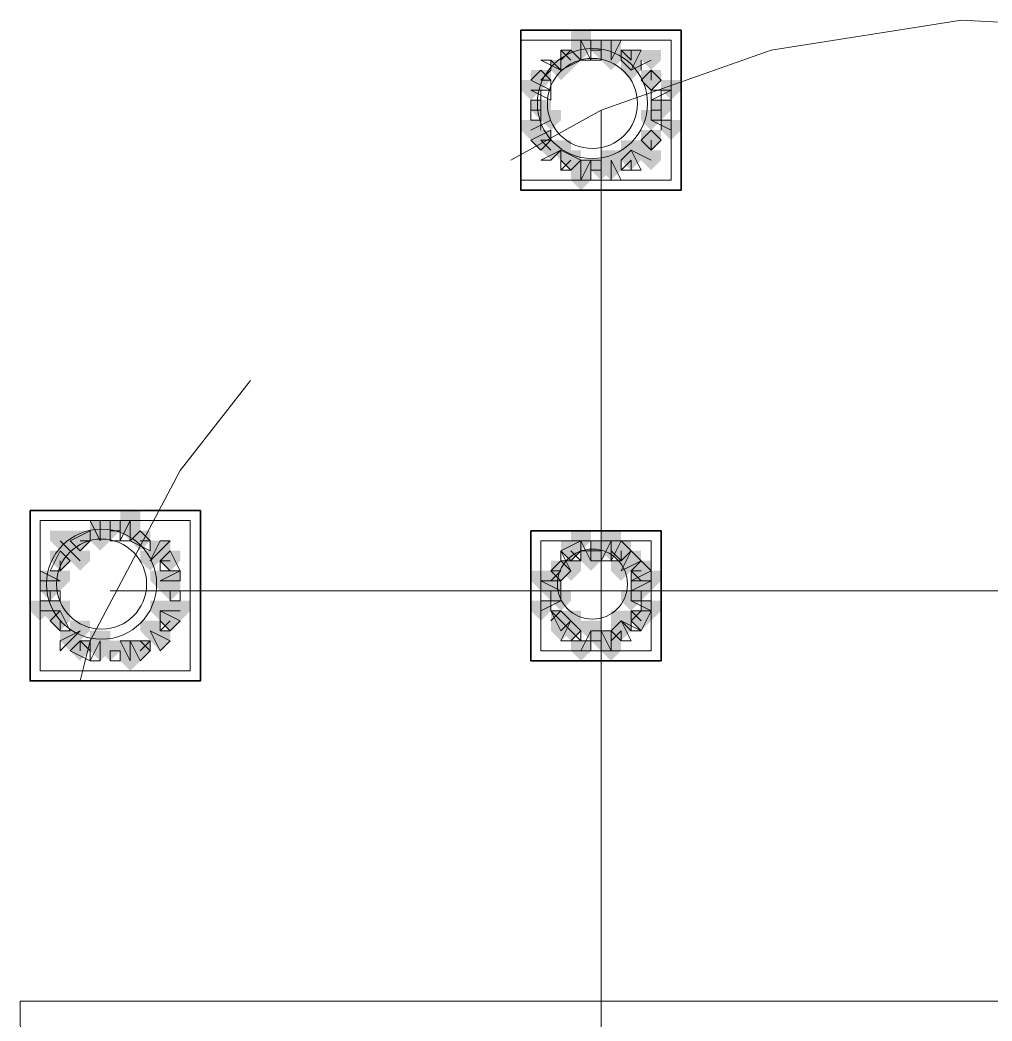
# Model space of a CAD drawing. Header units: millimetres. Extents: x 2315 to 4619, y 1334 to 1897.
# Drawn here: x 4082 to 4087.93, y 1554.59 to 1560.69 of the extents above; entities that cross this region are included whole.
import ezdxf

# ---------------------------------------------------------------- set-up
doc = ezdxf.new("R2010")
doc.units = ezdxf.units.MM
for name, color, linetype, true_color in [('PDF_10', 7, 'Continuous', 0x00b85c), ('PDF_AXIS', 7, 'Continuous', 0x00b85c), ('PDF_柱构件', 7, 'Continuous', 0x00b85c), ('PDF_转运站初步方案', 7, 'Continuous', 0x00b85c)]:
    doc.layers.add(name, color=color, linetype=linetype, true_color=true_color)
doc.layers.add('PDF_中心线层', color=1, linetype='Continuous')
doc.layers.add('PDF_粗实线层', color=7, linetype='Continuous')

msp = doc.modelspace()

# ---------------------------------------------------------------- hatches: boundary and pattern name
at = {"layer": 'PDF_10', "transparency": 33554559}
for points in [[(4085.5426, 1560.5703), (4085.4815, 1560.5703), (4085.4815, 1560.5093), (4085.5426, 1560.4482), (4085.6037, 1560.5093), (4085.6037, 1560.5703)], [(4085.5426, 1560.5703), (4085.4815, 1560.5703), (4085.4815, 1560.5093), (4085.5426, 1560.4482), (4085.6037, 1560.5093), (4085.6037, 1560.5703)], [(4085.3594, 1560.5093), (4085.2983, 1560.5093), (4085.2983, 1560.4482), (4085.3594, 1560.3871), (4085.4204, 1560.4482), (4085.4204, 1560.5093)], [(4085.3594, 1560.5093), (4085.2983, 1560.5093), (4085.2983, 1560.4482), (4085.3594, 1560.3871), (4085.4204, 1560.4482), (4085.4204, 1560.5093)], [(4085.7258, 1560.5093), (4085.6648, 1560.5093), (4085.6648, 1560.4482), (4085.7258, 1560.3871), (4085.7869, 1560.4482), (4085.7869, 1560.5093)], [(4085.7258, 1560.5093), (4085.6648, 1560.5093), (4085.6648, 1560.4482), (4085.7258, 1560.3871), (4085.7869, 1560.4482), (4085.7869, 1560.5093)], [(4085.1761, 1560.3871), (4085.115, 1560.3871), (4085.115, 1560.326), (4085.1761, 1560.2649), (4085.2372, 1560.326), (4085.2372, 1560.3871)], [(4085.1761, 1560.3871), (4085.115, 1560.3871), (4085.115, 1560.326), (4085.1761, 1560.2649), (4085.2372, 1560.326), (4085.2372, 1560.3871)], [(4085.848, 1560.3871), (4085.7869, 1560.3871), (4085.7869, 1560.326), (4085.848, 1560.2649), (4085.9091, 1560.326), (4085.9091, 1560.3871)], [(4085.848, 1560.3871), (4085.7869, 1560.3871), (4085.7869, 1560.326), (4085.848, 1560.2649), (4085.9091, 1560.326), (4085.9091, 1560.3871)], [(4085.848, 1560.3871), (4085.7869, 1560.3871), (4085.7869, 1560.326), (4085.848, 1560.2649), (4085.9091, 1560.326), (4085.9091, 1560.3871)], [(4085.1761, 1560.2039), (4085.115, 1560.2039), (4085.115, 1560.1428), (4085.1761, 1560.0817), (4085.2372, 1560.1428), (4085.2372, 1560.2039)], [(4085.1761, 1560.2039), (4085.115, 1560.2039), (4085.115, 1560.1428), (4085.1761, 1560.0817), (4085.2372, 1560.1428), (4085.2372, 1560.2039)], [(4085.9091, 1560.2039), (4085.848, 1560.2039), (4085.848, 1560.1428), (4085.9091, 1560.0817), (4085.9702, 1560.1428), (4085.9702, 1560.2039)], [(4085.9091, 1560.2039), (4085.848, 1560.2039), (4085.848, 1560.1428), (4085.9091, 1560.0817), (4085.9702, 1560.1428), (4085.9702, 1560.2039)], [(4085.1761, 1560.0206), (4085.115, 1560.0206), (4085.115, 1559.9595), (4085.1761, 1559.8985), (4085.2372, 1559.9595), (4085.2372, 1560.0206)], [(4085.1761, 1560.0206), (4085.115, 1560.0206), (4085.115, 1559.9595), (4085.1761, 1559.8985), (4085.2372, 1559.9595), (4085.2372, 1560.0206)], [(4085.848, 1560.0206), (4085.7869, 1560.0206), (4085.7869, 1559.9595), (4085.848, 1559.8985), (4085.9091, 1559.9595), (4085.9091, 1560.0206)], [(4085.848, 1560.0206), (4085.7869, 1560.0206), (4085.7869, 1559.9595), (4085.848, 1559.8985), (4085.9091, 1559.9595), (4085.9091, 1560.0206)], [(4085.848, 1560.0206), (4085.7869, 1560.0206), (4085.7869, 1559.9595), (4085.848, 1559.8985), (4085.9091, 1559.9595), (4085.9091, 1560.0206)], [(4085.3594, 1559.8985), (4085.2983, 1559.8985), (4085.2983, 1559.8374), (4085.3594, 1559.7763), (4085.4204, 1559.8374), (4085.4204, 1559.8985)], [(4085.3594, 1559.8985), (4085.2983, 1559.8985), (4085.2983, 1559.8374), (4085.3594, 1559.7763), (4085.4204, 1559.8374), (4085.4204, 1559.8985)], [(4085.7258, 1559.8985), (4085.6648, 1559.8985), (4085.6648, 1559.8374), (4085.7258, 1559.7763), (4085.7869, 1559.8374), (4085.7869, 1559.8985)], [(4085.7258, 1559.8985), (4085.6648, 1559.8985), (4085.6648, 1559.8374), (4085.7258, 1559.7763), (4085.7869, 1559.8374), (4085.7869, 1559.8985)], [(4085.5426, 1559.8374), (4085.4815, 1559.8374), (4085.4815, 1559.7763), (4085.5426, 1559.7152), (4085.6037, 1559.7763), (4085.6037, 1559.8374)], [(4085.5426, 1559.8374), (4085.4815, 1559.8374), (4085.4815, 1559.7763), (4085.5426, 1559.7152), (4085.6037, 1559.7763), (4085.6037, 1559.8374)], [(4082.5496, 1557.6385), (4082.4885, 1557.6385), (4082.4885, 1557.5774), (4082.5496, 1557.5163), (4082.6107, 1557.5774), (4082.6107, 1557.6385)], [(4082.5496, 1557.6385), (4082.4885, 1557.6385), (4082.4885, 1557.5774), (4082.5496, 1557.5163), (4082.6107, 1557.5774), (4082.6107, 1557.6385)], [(4082.3664, 1557.5774), (4082.3053, 1557.5774), (4082.3053, 1557.5163), (4082.3664, 1557.4552), (4082.4275, 1557.5163), (4082.4275, 1557.5774)], [(4082.3664, 1557.5774), (4082.3053, 1557.5774), (4082.3053, 1557.5163), (4082.3664, 1557.4552), (4082.4275, 1557.5163), (4082.4275, 1557.5774)], [(4082.3664, 1557.5774), (4082.3053, 1557.5774), (4082.3053, 1557.5163), (4082.3664, 1557.4552), (4082.4275, 1557.5163), (4082.4275, 1557.5774)], [(4082.7329, 1557.5774), (4082.6718, 1557.5774), (4082.6718, 1557.5163), (4082.7329, 1557.4552), (4082.7939, 1557.5163), (4082.7939, 1557.5774)], [(4082.7329, 1557.5774), (4082.6718, 1557.5774), (4082.6718, 1557.5163), (4082.7329, 1557.4552), (4082.7939, 1557.5163), (4082.7939, 1557.5774)], [(4085.3594, 1557.5163), (4085.2983, 1557.5163), (4085.2983, 1557.4552), (4085.3594, 1557.3941), (4085.4204, 1557.4552), (4085.4204, 1557.5163)], [(4085.3594, 1557.5163), (4085.2983, 1557.5163), (4085.2983, 1557.4552), (4085.3594, 1557.3941), (4085.4204, 1557.4552), (4085.4204, 1557.5163)], [(4085.5426, 1557.5163), (4085.4815, 1557.5163), (4085.4815, 1557.4552), (4085.5426, 1557.3941), (4085.6037, 1557.4552), (4085.6037, 1557.5163)], [(4085.5426, 1557.5163), (4085.4815, 1557.5163), (4085.4815, 1557.4552), (4085.5426, 1557.3941), (4085.6037, 1557.4552), (4085.6037, 1557.5163)], [(4085.6648, 1557.5163), (4085.6037, 1557.5163), (4085.6037, 1557.4552), (4085.6648, 1557.3941), (4085.7258, 1557.4552), (4085.7258, 1557.5163)], [(4085.6648, 1557.5163), (4085.6037, 1557.5163), (4085.6037, 1557.4552), (4085.6648, 1557.3941), (4085.7258, 1557.4552), (4085.7258, 1557.5163)], [(4082.2442, 1557.4552), (4082.1831, 1557.4552), (4082.1831, 1557.3941), (4082.2442, 1557.333), (4082.3053, 1557.3941), (4082.3053, 1557.4552)], [(4082.2442, 1557.4552), (4082.1831, 1557.4552), (4082.1831, 1557.3941), (4082.2442, 1557.333), (4082.3053, 1557.3941), (4082.3053, 1557.4552)], [(4082.2442, 1557.4552), (4082.1831, 1557.4552), (4082.1831, 1557.3941), (4082.2442, 1557.333), (4082.3053, 1557.3941), (4082.3053, 1557.4552)], [(4082.9161, 1557.4552), (4082.855, 1557.4552), (4082.855, 1557.3941), (4082.9161, 1557.333), (4082.9772, 1557.3941), (4082.9772, 1557.4552)], [(4082.9161, 1557.4552), (4082.855, 1557.4552), (4082.855, 1557.3941), (4082.9161, 1557.333), (4082.9772, 1557.3941), (4082.9772, 1557.4552)], [(4085.2983, 1557.3941), (4085.2372, 1557.3941), (4085.2372, 1557.333), (4085.2983, 1557.272), (4085.3594, 1557.333), (4085.3594, 1557.3941)], [(4085.2983, 1557.3941), (4085.2372, 1557.3941), (4085.2372, 1557.333), (4085.2983, 1557.272), (4085.3594, 1557.333), (4085.3594, 1557.3941)], [(4085.7869, 1557.3941), (4085.7258, 1557.3941), (4085.7258, 1557.333), (4085.7869, 1557.272), (4085.848, 1557.333), (4085.848, 1557.3941)], [(4085.7869, 1557.3941), (4085.7258, 1557.3941), (4085.7258, 1557.333), (4085.7869, 1557.272), (4085.848, 1557.333), (4085.848, 1557.3941)], [(4082.1831, 1557.272), (4082.1221, 1557.272), (4082.1221, 1557.2109), (4082.1831, 1557.1498), (4082.2442, 1557.2109), (4082.2442, 1557.272)], [(4082.1831, 1557.272), (4082.1221, 1557.272), (4082.1221, 1557.2109), (4082.1831, 1557.1498), (4082.2442, 1557.2109), (4082.2442, 1557.272)], [(4082.9161, 1557.272), (4082.855, 1557.272), (4082.855, 1557.2109), (4082.9161, 1557.1498), (4082.9772, 1557.2109), (4082.9772, 1557.272)], [(4082.9161, 1557.272), (4082.855, 1557.272), (4082.855, 1557.2109), (4082.9161, 1557.1498), (4082.9772, 1557.2109), (4082.9772, 1557.272)], [(4085.2372, 1557.272), (4085.1761, 1557.272), (4085.1761, 1557.2109), (4085.2372, 1557.1498), (4085.2983, 1557.2109), (4085.2983, 1557.272)], [(4085.2372, 1557.272), (4085.1761, 1557.272), (4085.1761, 1557.2109), (4085.2372, 1557.1498), (4085.2983, 1557.2109), (4085.2983, 1557.272)], [(4085.7869, 1557.272), (4085.7258, 1557.272), (4085.7258, 1557.2109), (4085.7869, 1557.1498), (4085.848, 1557.2109), (4085.848, 1557.272)], [(4085.7869, 1557.272), (4085.7258, 1557.272), (4085.7258, 1557.2109), (4085.7869, 1557.1498), (4085.848, 1557.2109), (4085.848, 1557.272)], [(4082.2442, 1557.0887), (4082.1831, 1557.0887), (4082.1831, 1557.0276), (4082.2442, 1556.9666), (4082.3053, 1557.0276), (4082.3053, 1557.0887)], [(4082.2442, 1557.0887), (4082.1831, 1557.0887), (4082.1831, 1557.0276), (4082.2442, 1556.9666), (4082.3053, 1557.0276), (4082.3053, 1557.0887)], [(4082.9161, 1557.0887), (4082.855, 1557.0887), (4082.855, 1557.0276), (4082.9161, 1556.9666), (4082.9772, 1557.0276), (4082.9772, 1557.0887)], [(4082.9161, 1557.0887), (4082.855, 1557.0887), (4082.855, 1557.0276), (4082.9161, 1556.9666), (4082.9772, 1557.0276), (4082.9772, 1557.0887)], [(4085.2983, 1557.0887), (4085.2372, 1557.0887), (4085.2372, 1557.0276), (4085.2983, 1556.9666), (4085.3594, 1557.0276), (4085.3594, 1557.0887)], [(4085.2983, 1557.0887), (4085.2372, 1557.0887), (4085.2372, 1557.0276), (4085.2983, 1556.9666), (4085.3594, 1557.0276), (4085.3594, 1557.0887)], [(4085.7869, 1557.0887), (4085.7258, 1557.0887), (4085.7258, 1557.0276), (4085.7869, 1556.9666), (4085.848, 1557.0276), (4085.848, 1557.0887)], [(4085.7869, 1557.0887), (4085.7258, 1557.0887), (4085.7258, 1557.0276), (4085.7869, 1556.9666), (4085.848, 1557.0276), (4085.848, 1557.0887)], [(4085.3594, 1557.0276), (4085.2983, 1557.0276), (4085.2983, 1556.9666), (4085.3594, 1556.9055), (4085.4204, 1556.9666), (4085.4204, 1557.0276)], [(4085.3594, 1557.0276), (4085.2983, 1557.0276), (4085.2983, 1556.9666), (4085.3594, 1556.9055), (4085.4204, 1556.9666), (4085.4204, 1557.0276)], [(4085.6648, 1557.0276), (4085.6037, 1557.0276), (4085.6037, 1556.9666), (4085.6648, 1556.9055), (4085.7258, 1556.9666), (4085.7258, 1557.0276)], [(4085.6648, 1557.0276), (4085.6037, 1557.0276), (4085.6037, 1556.9666), (4085.6648, 1556.9055), (4085.7258, 1556.9666), (4085.7258, 1557.0276)], [(4085.5426, 1556.9666), (4085.4815, 1556.9666), (4085.4815, 1556.9055), (4085.5426, 1556.8444), (4085.6037, 1556.9055), (4085.6037, 1556.9666)], [(4085.5426, 1556.9666), (4085.4815, 1556.9666), (4085.4815, 1556.9055), (4085.5426, 1556.8444), (4085.6037, 1556.9055), (4085.6037, 1556.9666)], [(4082.3664, 1556.9055), (4082.3053, 1556.9055), (4082.3053, 1556.8444), (4082.3664, 1556.7833), (4082.4275, 1556.8444), (4082.4275, 1556.9055)], [(4082.3664, 1556.9055), (4082.3053, 1556.9055), (4082.3053, 1556.8444), (4082.3664, 1556.7833), (4082.4275, 1556.8444), (4082.4275, 1556.9055)], [(4082.5496, 1556.9055), (4082.4885, 1556.9055), (4082.4885, 1556.8444), (4082.5496, 1556.7833), (4082.6107, 1556.8444), (4082.6107, 1556.9055)], [(4082.5496, 1556.9055), (4082.4885, 1556.9055), (4082.4885, 1556.8444), (4082.5496, 1556.7833), (4082.6107, 1556.8444), (4082.6107, 1556.9055)], [(4082.7329, 1556.9055), (4082.6718, 1556.9055), (4082.6718, 1556.8444), (4082.7329, 1556.7833), (4082.7939, 1556.8444), (4082.7939, 1556.9055)], [(4082.7329, 1556.9055), (4082.6718, 1556.9055), (4082.6718, 1556.8444), (4082.7329, 1556.7833), (4082.7939, 1556.8444), (4082.7939, 1556.9055)]]:
    msp.add_hatch(color=256, dxfattribs=at).paths.add_polyline_path(points)
at = {"layer": 'PDF_柱构件', "transparency": 33554559}
for points in [[(4085.4204, 1560.6314), (4085.3594, 1560.6314), (4085.3594, 1560.5703), (4085.4204, 1560.5093), (4085.4815, 1560.5703), (4085.4815, 1560.6314)], [(4085.4204, 1560.5703), (4085.3594, 1560.5703), (4085.3594, 1560.5093), (4085.4204, 1560.4482), (4085.4815, 1560.5093), (4085.4815, 1560.5703)], [(4085.6037, 1560.5703), (4085.5426, 1560.5703), (4085.5426, 1560.5093), (4085.6037, 1560.4482), (4085.6648, 1560.5093), (4085.6648, 1560.5703)], [(4085.6037, 1560.5093), (4085.5426, 1560.5093), (4085.5426, 1560.4482), (4085.6037, 1560.3871), (4085.6648, 1560.4482), (4085.6648, 1560.5093)], [(4085.848, 1560.5093), (4085.7869, 1560.5093), (4085.7869, 1560.4482), (4085.848, 1560.3871), (4085.9091, 1560.4482), (4085.9091, 1560.5093)], [(4085.2983, 1560.4482), (4085.2372, 1560.4482), (4085.2372, 1560.3871), (4085.2983, 1560.326), (4085.3594, 1560.3871), (4085.3594, 1560.4482)], [(4085.7258, 1560.4482), (4085.6648, 1560.4482), (4085.6648, 1560.3871), (4085.7258, 1560.326), (4085.7869, 1560.3871), (4085.7869, 1560.4482)], [(4085.115, 1560.326), (4085.054, 1560.326), (4085.054, 1560.2649), (4085.115, 1560.2039), (4085.1761, 1560.2649), (4085.1761, 1560.326)], [(4085.9702, 1560.326), (4085.9091, 1560.326), (4085.9091, 1560.2649), (4085.9702, 1560.2039), (4086.0312, 1560.2649), (4086.0312, 1560.326)], [(4085.2372, 1560.1428), (4085.1761, 1560.1428), (4085.1761, 1560.0817), (4085.2372, 1560.0206), (4085.2983, 1560.0817), (4085.2983, 1560.1428)], [(4085.848, 1560.1428), (4085.7869, 1560.1428), (4085.7869, 1560.0817), (4085.848, 1560.0206), (4085.9091, 1560.0817), (4085.9091, 1560.1428)], [(4085.115, 1560.0817), (4085.054, 1560.0817), (4085.054, 1560.0206), (4085.115, 1559.9595), (4085.1761, 1560.0206), (4085.1761, 1560.0817)], [(4085.9702, 1560.0817), (4085.9091, 1560.0817), (4085.9091, 1560.0206), (4085.9702, 1559.9595), (4086.0312, 1560.0206), (4086.0312, 1560.0817)], [(4085.2372, 1559.9595), (4085.1761, 1559.9595), (4085.1761, 1559.8985), (4085.2372, 1559.8374), (4085.2983, 1559.8985), (4085.2983, 1559.9595)], [(4085.2983, 1559.9595), (4085.2372, 1559.9595), (4085.2372, 1559.8985), (4085.2983, 1559.8374), (4085.3594, 1559.8985), (4085.3594, 1559.9595)], [(4085.7258, 1559.9595), (4085.6648, 1559.9595), (4085.6648, 1559.8985), (4085.7258, 1559.8374), (4085.7869, 1559.8985), (4085.7869, 1559.9595)], [(4085.7869, 1559.9595), (4085.7258, 1559.9595), (4085.7258, 1559.8985), (4085.7869, 1559.8374), (4085.848, 1559.8985), (4085.848, 1559.9595)], [(4085.6037, 1559.8985), (4085.5426, 1559.8985), (4085.5426, 1559.8374), (4085.6037, 1559.7763), (4085.6648, 1559.8374), (4085.6648, 1559.8985)], [(4085.848, 1559.8985), (4085.7869, 1559.8985), (4085.7869, 1559.8374), (4085.848, 1559.7763), (4085.9091, 1559.8374), (4085.9091, 1559.8985)], [(4085.4204, 1559.8374), (4085.3594, 1559.8374), (4085.3594, 1559.7763), (4085.4204, 1559.7152), (4085.4815, 1559.7763), (4085.4815, 1559.8374)], [(4085.6037, 1559.8374), (4085.5426, 1559.8374), (4085.5426, 1559.7763), (4085.6037, 1559.7152), (4085.6648, 1559.7763), (4085.6648, 1559.8374)], [(4085.4204, 1559.7763), (4085.3594, 1559.7763), (4085.3594, 1559.7152), (4085.4204, 1559.6541), (4085.4815, 1559.7152), (4085.4815, 1559.7763)], [(4082.6718, 1557.6995), (4082.6107, 1557.6995), (4082.6107, 1557.6385), (4082.6718, 1557.5774), (4082.7329, 1557.6385), (4082.7329, 1557.6995)], [(4082.4885, 1557.6385), (4082.4275, 1557.6385), (4082.4275, 1557.5774), (4082.4885, 1557.5163), (4082.5496, 1557.5774), (4082.5496, 1557.6385)], [(4082.6718, 1557.6385), (4082.6107, 1557.6385), (4082.6107, 1557.5774), (4082.6718, 1557.5163), (4082.7329, 1557.5774), (4082.7329, 1557.6385)], [(4082.2442, 1557.5774), (4082.1831, 1557.5774), (4082.1831, 1557.5163), (4082.2442, 1557.4552), (4082.3053, 1557.5163), (4082.3053, 1557.5774)], [(4082.4885, 1557.5774), (4082.4275, 1557.5774), (4082.4275, 1557.5163), (4082.4885, 1557.4552), (4082.5496, 1557.5163), (4082.5496, 1557.5774)], [(4085.4204, 1557.5774), (4085.3594, 1557.5774), (4085.3594, 1557.5163), (4085.4204, 1557.4552), (4085.4815, 1557.5163), (4085.4815, 1557.5774)], [(4085.6037, 1557.5774), (4085.5426, 1557.5774), (4085.5426, 1557.5163), (4085.6037, 1557.4552), (4085.6648, 1557.5163), (4085.6648, 1557.5774)], [(4082.3053, 1557.5163), (4082.2442, 1557.5163), (4082.2442, 1557.4552), (4082.3053, 1557.3941), (4082.3664, 1557.4552), (4082.3664, 1557.5163)], [(4082.855, 1557.5163), (4082.7939, 1557.5163), (4082.7939, 1557.4552), (4082.855, 1557.3941), (4082.9161, 1557.4552), (4082.9161, 1557.5163)], [(4085.6037, 1557.5163), (4085.5426, 1557.5163), (4085.5426, 1557.4552), (4085.6037, 1557.3941), (4085.6648, 1557.4552), (4085.6648, 1557.5163)], [(4082.3664, 1557.4552), (4082.3053, 1557.4552), (4082.3053, 1557.3941), (4082.3664, 1557.333), (4082.4275, 1557.3941), (4082.4275, 1557.4552)], [(4082.7939, 1557.4552), (4082.7329, 1557.4552), (4082.7329, 1557.3941), (4082.7939, 1557.333), (4082.855, 1557.3941), (4082.855, 1557.4552)], [(4085.4815, 1557.4552), (4085.4204, 1557.4552), (4085.4204, 1557.3941), (4085.4815, 1557.333), (4085.5426, 1557.3941), (4085.5426, 1557.4552)], [(4085.7258, 1557.4552), (4085.6648, 1557.4552), (4085.6648, 1557.3941), (4085.7258, 1557.333), (4085.7869, 1557.3941), (4085.7869, 1557.4552)], [(4085.3594, 1557.3941), (4085.2983, 1557.3941), (4085.2983, 1557.333), (4085.3594, 1557.272), (4085.4204, 1557.333), (4085.4204, 1557.3941)], [(4085.6648, 1557.3941), (4085.6037, 1557.3941), (4085.6037, 1557.333), (4085.6648, 1557.272), (4085.7258, 1557.333), (4085.7258, 1557.3941)], [(4082.1831, 1557.333), (4082.1221, 1557.333), (4082.1221, 1557.272), (4082.1831, 1557.2109), (4082.2442, 1557.272), (4082.2442, 1557.333)], [(4082.2442, 1557.333), (4082.1831, 1557.333), (4082.1831, 1557.272), (4082.2442, 1557.2109), (4082.3053, 1557.272), (4082.3053, 1557.333)], [(4082.855, 1557.333), (4082.7939, 1557.333), (4082.7939, 1557.272), (4082.855, 1557.2109), (4082.9161, 1557.272), (4082.9161, 1557.333)], [(4082.9161, 1557.333), (4082.855, 1557.333), (4082.855, 1557.272), (4082.9161, 1557.2109), (4082.9772, 1557.272), (4082.9772, 1557.333)], [(4085.1761, 1557.333), (4085.115, 1557.333), (4085.115, 1557.272), (4085.1761, 1557.2109), (4085.2372, 1557.272), (4085.2372, 1557.333)], [(4085.2372, 1557.333), (4085.1761, 1557.333), (4085.1761, 1557.272), (4085.2372, 1557.2109), (4085.2983, 1557.272), (4085.2983, 1557.333)], [(4085.7869, 1557.333), (4085.7258, 1557.333), (4085.7258, 1557.272), (4085.7869, 1557.2109), (4085.848, 1557.272), (4085.848, 1557.333)], [(4085.848, 1557.333), (4085.7869, 1557.333), (4085.7869, 1557.272), (4085.848, 1557.2109), (4085.9091, 1557.272), (4085.9091, 1557.333)], [(4085.2983, 1557.2109), (4085.2372, 1557.2109), (4085.2372, 1557.1498), (4085.2983, 1557.0887), (4085.3594, 1557.1498), (4085.3594, 1557.2109)], [(4085.7258, 1557.2109), (4085.6648, 1557.2109), (4085.6648, 1557.1498), (4085.7258, 1557.0887), (4085.7869, 1557.1498), (4085.7869, 1557.2109)], [(4082.1221, 1557.1498), (4082.061, 1557.1498), (4082.061, 1557.0887), (4082.1221, 1557.0276), (4082.1831, 1557.0887), (4082.1831, 1557.1498)], [(4082.1831, 1557.1498), (4082.1221, 1557.1498), (4082.1221, 1557.0887), (4082.1831, 1557.0276), (4082.2442, 1557.0887), (4082.2442, 1557.1498)], [(4082.2442, 1557.1498), (4082.1831, 1557.1498), (4082.1831, 1557.0887), (4082.2442, 1557.0276), (4082.3053, 1557.0887), (4082.3053, 1557.1498)], [(4082.855, 1557.1498), (4082.7939, 1557.1498), (4082.7939, 1557.0887), (4082.855, 1557.0276), (4082.9161, 1557.0887), (4082.9161, 1557.1498)], [(4082.9161, 1557.1498), (4082.855, 1557.1498), (4082.855, 1557.0887), (4082.9161, 1557.0276), (4082.9772, 1557.0887), (4082.9772, 1557.1498)], [(4082.9772, 1557.1498), (4082.9161, 1557.1498), (4082.9161, 1557.0887), (4082.9772, 1557.0276), (4083.0383, 1557.0887), (4083.0383, 1557.1498)], [(4085.1761, 1557.1498), (4085.115, 1557.1498), (4085.115, 1557.0887), (4085.1761, 1557.0276), (4085.2372, 1557.0887), (4085.2372, 1557.1498)], [(4085.848, 1557.1498), (4085.7869, 1557.1498), (4085.7869, 1557.0887), (4085.848, 1557.0276), (4085.9091, 1557.0887), (4085.9091, 1557.1498)], [(4085.3594, 1557.0887), (4085.2983, 1557.0887), (4085.2983, 1557.0276), (4085.3594, 1556.9666), (4085.4204, 1557.0276), (4085.4204, 1557.0887)], [(4085.6648, 1557.0887), (4085.6037, 1557.0887), (4085.6037, 1557.0276), (4085.6648, 1556.9666), (4085.7258, 1557.0276), (4085.7258, 1557.0887)], [(4082.3664, 1557.0276), (4082.3053, 1557.0276), (4082.3053, 1556.9666), (4082.3664, 1556.9055), (4082.4275, 1556.9666), (4082.4275, 1557.0276)], [(4082.7939, 1557.0276), (4082.7329, 1557.0276), (4082.7329, 1556.9666), (4082.7939, 1556.9055), (4082.855, 1556.9666), (4082.855, 1557.0276)], [(4085.2983, 1557.0276), (4085.2372, 1557.0276), (4085.2372, 1556.9666), (4085.2983, 1556.9055), (4085.3594, 1556.9666), (4085.3594, 1557.0276)], [(4085.4815, 1557.0276), (4085.4204, 1557.0276), (4085.4204, 1556.9666), (4085.4815, 1556.9055), (4085.5426, 1556.9666), (4085.5426, 1557.0276)], [(4082.3053, 1556.9666), (4082.2442, 1556.9666), (4082.2442, 1556.9055), (4082.3053, 1556.8444), (4082.3664, 1556.9055), (4082.3664, 1556.9666)], [(4082.4885, 1556.9666), (4082.4275, 1556.9666), (4082.4275, 1556.9055), (4082.4885, 1556.8444), (4082.5496, 1556.9055), (4082.5496, 1556.9666)], [(4082.855, 1556.9666), (4082.7939, 1556.9666), (4082.7939, 1556.9055), (4082.855, 1556.8444), (4082.9161, 1556.9055), (4082.9161, 1556.9666)], [(4085.6037, 1556.9666), (4085.5426, 1556.9666), (4085.5426, 1556.9055), (4085.6037, 1556.8444), (4085.6648, 1556.9055), (4085.6648, 1556.9666)], [(4082.4885, 1556.9055), (4082.4275, 1556.9055), (4082.4275, 1556.8444), (4082.4885, 1556.7833), (4082.5496, 1556.8444), (4082.5496, 1556.9055)], [(4082.6718, 1556.9055), (4082.6107, 1556.9055), (4082.6107, 1556.8444), (4082.6718, 1556.7833), (4082.7329, 1556.8444), (4082.7329, 1556.9055)], [(4085.4204, 1556.9055), (4085.3594, 1556.9055), (4085.3594, 1556.8444), (4085.4204, 1556.7833), (4085.4815, 1556.8444), (4085.4815, 1556.9055)], [(4085.6037, 1556.9055), (4085.5426, 1556.9055), (4085.5426, 1556.8444), (4085.6037, 1556.7833), (4085.6648, 1556.8444), (4085.6648, 1556.9055)], [(4082.6718, 1556.8444), (4082.6107, 1556.8444), (4082.6107, 1556.7833), (4082.6718, 1556.7222), (4082.7329, 1556.7833), (4082.7329, 1556.8444)]]:
    msp.add_hatch(color=256, dxfattribs=at).paths.add_polyline_path(points)
at = {"layer": 'PDF_转运站初步方案', "transparency": 33554559}
for points in [[(4085.5426, 1560.5703), (4085.4815, 1560.5703), (4085.4815, 1560.5093), (4085.5426, 1560.4482), (4085.6037, 1560.5093), (4085.6037, 1560.5703)], [(4085.5426, 1560.5703), (4085.4815, 1560.5703), (4085.4815, 1560.5093), (4085.5426, 1560.4482), (4085.6037, 1560.5093), (4085.6037, 1560.5703)], [(4085.3594, 1560.5093), (4085.2983, 1560.5093), (4085.2983, 1560.4482), (4085.3594, 1560.3871), (4085.4204, 1560.4482), (4085.4204, 1560.5093)], [(4085.3594, 1560.5093), (4085.2983, 1560.5093), (4085.2983, 1560.4482), (4085.3594, 1560.3871), (4085.4204, 1560.4482), (4085.4204, 1560.5093)], [(4085.7258, 1560.5093), (4085.6648, 1560.5093), (4085.6648, 1560.4482), (4085.7258, 1560.3871), (4085.7869, 1560.4482), (4085.7869, 1560.5093)], [(4085.7258, 1560.5093), (4085.6648, 1560.5093), (4085.6648, 1560.4482), (4085.7258, 1560.3871), (4085.7869, 1560.4482), (4085.7869, 1560.5093)], [(4085.1761, 1560.3871), (4085.115, 1560.3871), (4085.115, 1560.326), (4085.1761, 1560.2649), (4085.2372, 1560.326), (4085.2372, 1560.3871)], [(4085.1761, 1560.3871), (4085.115, 1560.3871), (4085.115, 1560.326), (4085.1761, 1560.2649), (4085.2372, 1560.326), (4085.2372, 1560.3871)], [(4085.848, 1560.3871), (4085.7869, 1560.3871), (4085.7869, 1560.326), (4085.848, 1560.2649), (4085.9091, 1560.326), (4085.9091, 1560.3871)], [(4085.848, 1560.3871), (4085.7869, 1560.3871), (4085.7869, 1560.326), (4085.848, 1560.2649), (4085.9091, 1560.326), (4085.9091, 1560.3871)], [(4085.1761, 1560.2039), (4085.115, 1560.2039), (4085.115, 1560.1428), (4085.1761, 1560.0817), (4085.2372, 1560.1428), (4085.2372, 1560.2039)], [(4085.1761, 1560.2039), (4085.115, 1560.2039), (4085.115, 1560.1428), (4085.1761, 1560.0817), (4085.2372, 1560.1428), (4085.2372, 1560.2039)], [(4085.9091, 1560.2039), (4085.848, 1560.2039), (4085.848, 1560.1428), (4085.9091, 1560.0817), (4085.9702, 1560.1428), (4085.9702, 1560.2039)], [(4085.9091, 1560.2039), (4085.848, 1560.2039), (4085.848, 1560.1428), (4085.9091, 1560.0817), (4085.9702, 1560.1428), (4085.9702, 1560.2039)], [(4085.1761, 1560.0206), (4085.115, 1560.0206), (4085.115, 1559.9595), (4085.1761, 1559.8985), (4085.2372, 1559.9595), (4085.2372, 1560.0206)], [(4085.1761, 1560.0206), (4085.115, 1560.0206), (4085.115, 1559.9595), (4085.1761, 1559.8985), (4085.2372, 1559.9595), (4085.2372, 1560.0206)], [(4085.848, 1560.0206), (4085.7869, 1560.0206), (4085.7869, 1559.9595), (4085.848, 1559.8985), (4085.9091, 1559.9595), (4085.9091, 1560.0206)], [(4085.848, 1560.0206), (4085.7869, 1560.0206), (4085.7869, 1559.9595), (4085.848, 1559.8985), (4085.9091, 1559.9595), (4085.9091, 1560.0206)], [(4085.3594, 1559.8985), (4085.2983, 1559.8985), (4085.2983, 1559.8374), (4085.3594, 1559.7763), (4085.4204, 1559.8374), (4085.4204, 1559.8985)], [(4085.3594, 1559.8985), (4085.2983, 1559.8985), (4085.2983, 1559.8374), (4085.3594, 1559.7763), (4085.4204, 1559.8374), (4085.4204, 1559.8985)], [(4085.7258, 1559.8985), (4085.6648, 1559.8985), (4085.6648, 1559.8374), (4085.7258, 1559.7763), (4085.7869, 1559.8374), (4085.7869, 1559.8985)], [(4085.7258, 1559.8985), (4085.6648, 1559.8985), (4085.6648, 1559.8374), (4085.7258, 1559.7763), (4085.7869, 1559.8374), (4085.7869, 1559.8985)], [(4085.5426, 1559.8374), (4085.4815, 1559.8374), (4085.4815, 1559.7763), (4085.5426, 1559.7152), (4085.6037, 1559.7763), (4085.6037, 1559.8374)], [(4085.5426, 1559.8374), (4085.4815, 1559.8374), (4085.4815, 1559.7763), (4085.5426, 1559.7152), (4085.6037, 1559.7763), (4085.6037, 1559.8374)], [(4082.5496, 1557.6385), (4082.4885, 1557.6385), (4082.4885, 1557.5774), (4082.5496, 1557.5163), (4082.6107, 1557.5774), (4082.6107, 1557.6385)], [(4082.5496, 1557.6385), (4082.4885, 1557.6385), (4082.4885, 1557.5774), (4082.5496, 1557.5163), (4082.6107, 1557.5774), (4082.6107, 1557.6385)], [(4082.3664, 1557.5774), (4082.3053, 1557.5774), (4082.3053, 1557.5163), (4082.3664, 1557.4552), (4082.4275, 1557.5163), (4082.4275, 1557.5774)], [(4082.3664, 1557.5774), (4082.3053, 1557.5774), (4082.3053, 1557.5163), (4082.3664, 1557.4552), (4082.4275, 1557.5163), (4082.4275, 1557.5774)], [(4082.7329, 1557.5774), (4082.6718, 1557.5774), (4082.6718, 1557.5163), (4082.7329, 1557.4552), (4082.7939, 1557.5163), (4082.7939, 1557.5774)], [(4082.7329, 1557.5774), (4082.6718, 1557.5774), (4082.6718, 1557.5163), (4082.7329, 1557.4552), (4082.7939, 1557.5163), (4082.7939, 1557.5774)], [(4085.3594, 1557.5163), (4085.2983, 1557.5163), (4085.2983, 1557.4552), (4085.3594, 1557.3941), (4085.4204, 1557.4552), (4085.4204, 1557.5163)], [(4085.3594, 1557.5163), (4085.2983, 1557.5163), (4085.2983, 1557.4552), (4085.3594, 1557.3941), (4085.4204, 1557.4552), (4085.4204, 1557.5163)], [(4085.5426, 1557.5163), (4085.4815, 1557.5163), (4085.4815, 1557.4552), (4085.5426, 1557.3941), (4085.6037, 1557.4552), (4085.6037, 1557.5163)], [(4085.5426, 1557.5163), (4085.4815, 1557.5163), (4085.4815, 1557.4552), (4085.5426, 1557.3941), (4085.6037, 1557.4552), (4085.6037, 1557.5163)], [(4085.6648, 1557.5163), (4085.6037, 1557.5163), (4085.6037, 1557.4552), (4085.6648, 1557.3941), (4085.7258, 1557.4552), (4085.7258, 1557.5163)], [(4085.6648, 1557.5163), (4085.6037, 1557.5163), (4085.6037, 1557.4552), (4085.6648, 1557.3941), (4085.7258, 1557.4552), (4085.7258, 1557.5163)], [(4082.2442, 1557.4552), (4082.1831, 1557.4552), (4082.1831, 1557.3941), (4082.2442, 1557.333), (4082.3053, 1557.3941), (4082.3053, 1557.4552)], [(4082.2442, 1557.4552), (4082.1831, 1557.4552), (4082.1831, 1557.3941), (4082.2442, 1557.333), (4082.3053, 1557.3941), (4082.3053, 1557.4552)], [(4082.9161, 1557.4552), (4082.855, 1557.4552), (4082.855, 1557.3941), (4082.9161, 1557.333), (4082.9772, 1557.3941), (4082.9772, 1557.4552)], [(4082.9161, 1557.4552), (4082.855, 1557.4552), (4082.855, 1557.3941), (4082.9161, 1557.333), (4082.9772, 1557.3941), (4082.9772, 1557.4552)], [(4085.2983, 1557.3941), (4085.2372, 1557.3941), (4085.2372, 1557.333), (4085.2983, 1557.272), (4085.3594, 1557.333), (4085.3594, 1557.3941)], [(4085.2983, 1557.3941), (4085.2372, 1557.3941), (4085.2372, 1557.333), (4085.2983, 1557.272), (4085.3594, 1557.333), (4085.3594, 1557.3941)], [(4085.7869, 1557.3941), (4085.7258, 1557.3941), (4085.7258, 1557.333), (4085.7869, 1557.272), (4085.848, 1557.333), (4085.848, 1557.3941)], [(4085.7869, 1557.3941), (4085.7258, 1557.3941), (4085.7258, 1557.333), (4085.7869, 1557.272), (4085.848, 1557.333), (4085.848, 1557.3941)], [(4082.1831, 1557.272), (4082.1221, 1557.272), (4082.1221, 1557.2109), (4082.1831, 1557.1498), (4082.2442, 1557.2109), (4082.2442, 1557.272)], [(4082.1831, 1557.272), (4082.1221, 1557.272), (4082.1221, 1557.2109), (4082.1831, 1557.1498), (4082.2442, 1557.2109), (4082.2442, 1557.272)], [(4082.9161, 1557.272), (4082.855, 1557.272), (4082.855, 1557.2109), (4082.9161, 1557.1498), (4082.9772, 1557.2109), (4082.9772, 1557.272)], [(4082.9161, 1557.272), (4082.855, 1557.272), (4082.855, 1557.2109), (4082.9161, 1557.1498), (4082.9772, 1557.2109), (4082.9772, 1557.272)], [(4085.2372, 1557.272), (4085.1761, 1557.272), (4085.1761, 1557.2109), (4085.2372, 1557.1498), (4085.2983, 1557.2109), (4085.2983, 1557.272)], [(4085.2372, 1557.272), (4085.1761, 1557.272), (4085.1761, 1557.2109), (4085.2372, 1557.1498), (4085.2983, 1557.2109), (4085.2983, 1557.272)], [(4085.7869, 1557.272), (4085.7258, 1557.272), (4085.7258, 1557.2109), (4085.7869, 1557.1498), (4085.848, 1557.2109), (4085.848, 1557.272)], [(4085.7869, 1557.272), (4085.7258, 1557.272), (4085.7258, 1557.2109), (4085.7869, 1557.1498), (4085.848, 1557.2109), (4085.848, 1557.272)], [(4082.2442, 1557.0887), (4082.1831, 1557.0887), (4082.1831, 1557.0276), (4082.2442, 1556.9666), (4082.3053, 1557.0276), (4082.3053, 1557.0887)], [(4082.2442, 1557.0887), (4082.1831, 1557.0887), (4082.1831, 1557.0276), (4082.2442, 1556.9666), (4082.3053, 1557.0276), (4082.3053, 1557.0887)], [(4082.9161, 1557.0887), (4082.855, 1557.0887), (4082.855, 1557.0276), (4082.9161, 1556.9666), (4082.9772, 1557.0276), (4082.9772, 1557.0887)], [(4082.9161, 1557.0887), (4082.855, 1557.0887), (4082.855, 1557.0276), (4082.9161, 1556.9666), (4082.9772, 1557.0276), (4082.9772, 1557.0887)], [(4085.2983, 1557.0887), (4085.2372, 1557.0887), (4085.2372, 1557.0276), (4085.2983, 1556.9666), (4085.3594, 1557.0276), (4085.3594, 1557.0887)], [(4085.2983, 1557.0887), (4085.2372, 1557.0887), (4085.2372, 1557.0276), (4085.2983, 1556.9666), (4085.3594, 1557.0276), (4085.3594, 1557.0887)], [(4085.7869, 1557.0887), (4085.7258, 1557.0887), (4085.7258, 1557.0276), (4085.7869, 1556.9666), (4085.848, 1557.0276), (4085.848, 1557.0887)], [(4085.7869, 1557.0887), (4085.7258, 1557.0887), (4085.7258, 1557.0276), (4085.7869, 1556.9666), (4085.848, 1557.0276), (4085.848, 1557.0887)], [(4085.3594, 1557.0276), (4085.2983, 1557.0276), (4085.2983, 1556.9666), (4085.3594, 1556.9055), (4085.4204, 1556.9666), (4085.4204, 1557.0276)], [(4085.3594, 1557.0276), (4085.2983, 1557.0276), (4085.2983, 1556.9666), (4085.3594, 1556.9055), (4085.4204, 1556.9666), (4085.4204, 1557.0276)], [(4085.6648, 1557.0276), (4085.6037, 1557.0276), (4085.6037, 1556.9666), (4085.6648, 1556.9055), (4085.7258, 1556.9666), (4085.7258, 1557.0276)], [(4085.6648, 1557.0276), (4085.6037, 1557.0276), (4085.6037, 1556.9666), (4085.6648, 1556.9055), (4085.7258, 1556.9666), (4085.7258, 1557.0276)], [(4085.5426, 1556.9666), (4085.4815, 1556.9666), (4085.4815, 1556.9055), (4085.5426, 1556.8444), (4085.6037, 1556.9055), (4085.6037, 1556.9666)], [(4085.5426, 1556.9666), (4085.4815, 1556.9666), (4085.4815, 1556.9055), (4085.5426, 1556.8444), (4085.6037, 1556.9055), (4085.6037, 1556.9666)], [(4082.3664, 1556.9055), (4082.3053, 1556.9055), (4082.3053, 1556.8444), (4082.3664, 1556.7833), (4082.4275, 1556.8444), (4082.4275, 1556.9055)], [(4082.3664, 1556.9055), (4082.3053, 1556.9055), (4082.3053, 1556.8444), (4082.3664, 1556.7833), (4082.4275, 1556.8444), (4082.4275, 1556.9055)], [(4082.5496, 1556.9055), (4082.4885, 1556.9055), (4082.4885, 1556.8444), (4082.5496, 1556.7833), (4082.6107, 1556.8444), (4082.6107, 1556.9055)], [(4082.5496, 1556.9055), (4082.4885, 1556.9055), (4082.4885, 1556.8444), (4082.5496, 1556.7833), (4082.6107, 1556.8444), (4082.6107, 1556.9055)], [(4082.7329, 1556.9055), (4082.6718, 1556.9055), (4082.6718, 1556.8444), (4082.7329, 1556.7833), (4082.7939, 1556.8444), (4082.7939, 1556.9055)], [(4082.7329, 1556.9055), (4082.6718, 1556.9055), (4082.6718, 1556.8444), (4082.7329, 1556.7833), (4082.7939, 1556.8444), (4082.7939, 1556.9055)]]:
    msp.add_hatch(color=256, dxfattribs=at).paths.add_polyline_path(points)

# ---------------------------------------------------------------- linework, layer by layer
at = {"layer": 'PDF_10', "lineweight": 18}
for points in [[(4085.5426, 1560.5703), (4085.5426, 1560.5093), (4085.4815, 1560.5093)], [(4085.3594, 1560.5093), (4085.2983, 1560.4482)], [(4085.3594, 1560.4482), (4085.2983, 1560.5093)], [(4085.7258, 1560.5093), (4085.7258, 1560.4482), (4085.6648, 1560.5093)], [(4085.2372, 1560.3871), (4085.1761, 1560.326), (4085.2372, 1560.326)], [(4085.848, 1560.326), (4085.848, 1560.3871)], [(4085.1761, 1560.2039), (4085.1761, 1560.0817)], [(4085.9091, 1560.0817), (4085.9091, 1560.2039)], [(4085.1761, 1560.1428), (4085.115, 1560.1428)], [(4085.848, 1560.1428), (4085.9091, 1560.1428)], [(4085.2372, 1559.9595), (4085.1761, 1559.9595), (4085.2372, 1559.8985)], [(4085.848, 1559.8985), (4085.848, 1559.9595)], [(4085.2983, 1559.8374), (4085.3594, 1559.7763)], [(4085.3594, 1559.8374), (4085.2983, 1559.7763)], [(4085.6648, 1559.7763), (4085.7258, 1559.8374), (4085.7258, 1559.7763)], [(4085.4815, 1559.7763), (4085.5426, 1559.7763), (4085.5426, 1559.7152)], [(4082.5496, 1557.5163), (4082.5496, 1557.5774), (4082.6107, 1557.5774)], [(4082.3664, 1557.5163), (4082.4275, 1557.5163)], [(4082.7939, 1557.5163), (4082.7329, 1557.5163), (4082.7939, 1557.5163)], [(4085.4815, 1557.4552), (4085.5426, 1557.4552), (4085.5426, 1557.5163)], [(4085.3594, 1557.3941), (4085.4204, 1557.4552)], [(4085.4204, 1557.3941), (4085.3594, 1557.4552)], [(4085.6037, 1557.4552), (4085.6648, 1557.3941), (4085.6648, 1557.4552)], [(4082.2442, 1557.333), (4082.2442, 1557.3941)], [(4082.9161, 1557.3941), (4082.855, 1557.3941), (4082.9161, 1557.333)], [(4085.2372, 1557.272), (4085.2983, 1557.333), (4085.2372, 1557.333)], [(4085.7869, 1557.333), (4085.7258, 1557.333), (4085.7869, 1557.272)], [(4082.1831, 1557.1498), (4082.1831, 1557.2109), (4082.2442, 1557.2109)], [(4082.9772, 1557.2109), (4082.9161, 1557.2109), (4082.9161, 1557.1498)], [(4085.2372, 1557.1498), (4085.2372, 1557.2109), (4085.2983, 1557.2109)], [(4085.848, 1557.2109), (4085.7869, 1557.2109), (4085.7869, 1557.1498)], [(4085.2983, 1557.0276), (4085.2372, 1557.0887)], [(4085.2983, 1557.0887), (4085.2372, 1557.0276)], [(4085.7869, 1557.0887), (4085.7258, 1557.0276)], [(4085.7258, 1557.0887), (4085.7869, 1557.0276)], [(4082.2442, 1556.9666), (4082.2442, 1557.0276), (4082.2442, 1556.9666)], [(4082.9161, 1557.0276), (4082.855, 1556.9666)], [(4082.855, 1557.0276), (4082.9161, 1556.9666)], [(4085.4204, 1556.9055), (4085.3594, 1556.9666)], [(4085.4204, 1556.9666), (4085.3594, 1556.9055)], [(4085.5426, 1556.9666), (4085.5426, 1556.9055), (4085.4815, 1556.9055)], [(4085.6648, 1556.9055), (4085.6648, 1556.9666), (4085.6037, 1556.9055)], [(4082.4275, 1556.8444), (4082.3664, 1556.9055), (4082.3664, 1556.8444)], [(4082.7939, 1556.9055), (4082.7329, 1556.8444)], [(4082.7329, 1556.9055), (4082.7939, 1556.8444)], [(4082.6107, 1556.8444), (4082.5496, 1556.8444), (4082.5496, 1556.7833)]]:
    msp.add_lwpolyline(points, dxfattribs=at)
at = {"layer": 'PDF_AXIS', "lineweight": 18}
for points in [[(4085.9702, 1560.5703), (4085.9702, 1559.7152), (4085.054, 1559.7152), (4085.054, 1560.5703)], [(4082.1221, 1557.6385), (4082.1221, 1556.7222), (4083.0383, 1556.7222), (4083.0383, 1557.6385)], [(4085.1761, 1557.5163), (4085.1761, 1556.8444), (4085.848, 1556.8444), (4085.848, 1557.5163)]]:
    msp.add_lwpolyline(points, close=True, dxfattribs=at)
at = {"layer": 'PDF_中心线层', "color": 112, "lineweight": 18, "true_color": 0x00b85c}
for points in [[(4093.9718, 1554.7066), (4093.9718, 1555.2563), (4093.7885, 1556.3557), (4093.361, 1557.4552), (4092.7502, 1558.3714), (4091.9561, 1559.2266), (4091.0399, 1559.8985), (4090.0015, 1560.3871), (4088.9021, 1560.6314), (4087.7415, 1560.6925), (4086.581, 1560.5093), (4085.5426, 1560.1428), (4084.9929, 1559.8374)], [(4085.5426, 1549.2093), (4085.5426, 1560.1428)], [(4083.4048, 1558.4936), (4082.9772, 1557.9439), (4082.4275, 1556.9055), (4082.3664, 1556.6612)], [(4093.4831, 1557.2109), (4082.5496, 1557.2109)], [(4081.9999, 1554.7066), (4094.0329, 1554.7066), (4081.9999, 1554.7066)]]:
    msp.add_lwpolyline(points, dxfattribs=at)
msp.add_arc((4087.9958, 1554.6804), 5.9959, 179.7499, 300.5105, dxfattribs=at)
at = {"layer": 'PDF_柱构件', "lineweight": 18}
for points in [[(4085.4204, 1560.5703), (4085.4815, 1560.4482), (4085.4204, 1560.4482)], [(4085.5426, 1560.4482), (4085.4815, 1560.4482), (4085.4815, 1560.5703), (4085.5426, 1560.5703)], [(4085.6648, 1560.5703), (4085.6037, 1560.4482), (4085.6037, 1560.5703)], [(4085.4204, 1560.4482), (4085.2983, 1560.3871), (4085.2983, 1560.5093), (4085.3594, 1560.5093)], [(4085.7258, 1560.3871), (4085.6648, 1560.4482), (4085.6648, 1560.5093), (4085.7869, 1560.5093)], [(4085.848, 1560.4482), (4085.7258, 1560.3871)], [(4085.2372, 1560.326), (4085.2372, 1560.2649), (4085.115, 1560.326), (4085.1761, 1560.3871)], [(4085.848, 1560.2649), (4085.7869, 1560.326), (4085.848, 1560.3871), (4085.9091, 1560.326)], [(4085.115, 1560.2649), (4085.2372, 1560.2649), (4085.2372, 1560.2039)], [(4085.9702, 1560.2649), (4085.848, 1560.2039), (4085.848, 1560.2649)], [(4085.1761, 1560.2039), (4085.1761, 1560.0817), (4085.115, 1560.0817), (4085.115, 1560.2039)], [(4085.848, 1560.0817), (4085.848, 1560.2039), (4085.9702, 1560.2039), (4085.9702, 1560.0817)], [(4085.115, 1560.0206), (4085.2372, 1560.0817)], [(4085.9702, 1560.0206), (4085.848, 1560.0817)], [(4085.2372, 1560.0206), (4085.2372, 1559.9595), (4085.1761, 1559.8985), (4085.115, 1559.9595)], [(4085.7869, 1559.9595), (4085.848, 1560.0206), (4085.9091, 1559.9595), (4085.848, 1559.8985)], [(4085.1761, 1559.8374), (4085.2983, 1559.8985), (4085.2372, 1559.8374)], [(4085.2983, 1559.8985), (4085.4204, 1559.8374), (4085.3594, 1559.7763), (4085.2983, 1559.7763)], [(4085.6648, 1559.8374), (4085.7258, 1559.8985), (4085.7869, 1559.7763), (4085.6648, 1559.7763)], [(4085.848, 1559.8374), (4085.7258, 1559.8985)], [(4085.4204, 1559.7152), (4085.4204, 1559.8374), (4085.4815, 1559.8374)], [(4085.4815, 1559.8374), (4085.5426, 1559.8374), (4085.5426, 1559.7152), (4085.4815, 1559.7152)], [(4085.6037, 1559.7152), (4085.6037, 1559.8374), (4085.6648, 1559.7152)], [(4082.4275, 1557.6385), (4082.4885, 1557.5163), (4082.4885, 1557.6385)], [(4082.5496, 1557.5163), (4082.6107, 1557.5163), (4082.6107, 1557.6385), (4082.5496, 1557.6385)], [(4082.6718, 1557.6385), (4082.6107, 1557.5163), (4082.6718, 1557.5163)], [(4082.3664, 1557.4552), (4082.4275, 1557.5163), (4082.4275, 1557.5774), (4082.3053, 1557.5163)], [(4082.6718, 1557.5163), (4082.7939, 1557.4552), (4082.7939, 1557.5163), (4082.7329, 1557.5774)], [(4082.2442, 1557.5163), (4082.3664, 1557.3941)], [(4082.855, 1557.5163), (4082.7939, 1557.3941), (4082.9161, 1557.5163)], [(4085.3594, 1557.3941), (4085.4204, 1557.3941), (4085.4204, 1557.5163), (4085.2983, 1557.4552)], [(4085.4204, 1557.5163), (4085.4815, 1557.3941)], [(4085.4815, 1557.3941), (4085.5426, 1557.3941), (4085.5426, 1557.5163), (4085.4815, 1557.5163)], [(4085.6037, 1557.5163), (4085.5426, 1557.3941), (4085.6037, 1557.3941)], [(4085.6037, 1557.3941), (4085.6648, 1557.3941), (4085.7258, 1557.4552), (4085.6648, 1557.5163)], [(4082.2442, 1557.333), (4082.3053, 1557.3941), (4082.2442, 1557.4552), (4082.1831, 1557.333)], [(4082.855, 1557.3941), (4082.855, 1557.333), (4082.9772, 1557.333), (4082.9161, 1557.4552)], [(4085.7258, 1557.4552), (4085.6648, 1557.333), (4085.7869, 1557.3941)], [(4085.2983, 1557.272), (4085.3594, 1557.333), (4085.2983, 1557.3941), (4085.2372, 1557.333)], [(4085.7258, 1557.333), (4085.7258, 1557.272), (4085.848, 1557.333), (4085.7869, 1557.3941)], [(4082.1221, 1557.272), (4082.2442, 1557.272), (4082.1221, 1557.333)], [(4082.9772, 1557.333), (4082.855, 1557.272), (4082.9772, 1557.272)], [(4085.1761, 1557.272), (4085.2983, 1557.2109), (4085.2983, 1557.272)], [(4085.848, 1557.272), (4085.7258, 1557.272), (4085.7258, 1557.2109)], [(4082.2442, 1557.1498), (4082.2442, 1557.2109), (4082.1221, 1557.2109), (4082.1221, 1557.1498)], [(4082.9161, 1557.2109), (4082.9161, 1557.1498), (4082.9772, 1557.1498), (4082.9772, 1557.2109)], [(4085.2983, 1557.1498), (4085.2983, 1557.2109), (4085.1761, 1557.2109), (4085.1761, 1557.1498)], [(4085.7258, 1557.2109), (4085.7258, 1557.1498), (4085.848, 1557.1498), (4085.848, 1557.2109)], [(4085.1761, 1557.0887), (4085.2983, 1557.1498)], [(4085.848, 1557.0887), (4085.7258, 1557.1498)], [(4082.1221, 1557.0887), (4082.2442, 1557.0887)], [(4082.3053, 1556.9666), (4082.2442, 1557.0887), (4082.1831, 1557.0276), (4082.2442, 1556.9666)], [(4082.9772, 1557.0887), (4082.855, 1557.0887)], [(4082.855, 1557.0887), (4082.855, 1556.9666), (4082.9161, 1556.9666), (4082.9772, 1557.0276)], [(4085.3594, 1557.0276), (4085.2983, 1557.0887), (4085.2372, 1557.0887), (4085.2983, 1556.9666)], [(4085.7258, 1557.0887), (4085.7258, 1557.0276), (4085.7869, 1556.9666), (4085.848, 1557.0887)], [(4085.2983, 1556.9666), (4085.3594, 1557.0276)], [(4085.4204, 1556.9666), (4085.3594, 1557.0276), (4085.2983, 1556.9055), (4085.4204, 1556.9055)], [(4085.6648, 1557.0276), (4085.6037, 1556.9666), (4085.6648, 1556.9055), (4085.7258, 1556.9055)], [(4085.7869, 1556.9666), (4085.6648, 1557.0276), (4085.7258, 1556.9666)], [(4082.2442, 1556.8444), (4082.3664, 1556.9666), (4082.2442, 1556.9055)], [(4082.9161, 1556.9055), (4082.7939, 1556.9666), (4082.855, 1556.8444)], [(4085.4204, 1556.8444), (4085.4815, 1556.9666)], [(4085.5426, 1556.9666), (4085.4815, 1556.9666), (4085.4815, 1556.8444), (4085.5426, 1556.8444)], [(4085.6037, 1556.8444), (4085.6037, 1556.9666), (4085.5426, 1556.9666)], [(4082.4275, 1556.9055), (4082.3664, 1556.9055), (4082.3053, 1556.8444), (4082.4275, 1556.7833)], [(4082.4885, 1556.7833), (4082.4885, 1556.9055), (4082.4275, 1556.7833)], [(4082.6718, 1556.7833), (4082.6718, 1556.9055), (4082.6107, 1556.9055)], [(4082.7939, 1556.9055), (4082.6718, 1556.9055), (4082.7329, 1556.7833), (4082.7939, 1556.8444)], [(4082.6107, 1556.8444), (4082.5496, 1556.8444), (4082.5496, 1556.7833), (4082.6107, 1556.7833)]]:
    msp.add_lwpolyline(points, close=True, dxfattribs=at)
for points in [[(4085.2372, 1560.4482), (4085.2983, 1560.3871), (4085.1761, 1560.4482), (4085.2372, 1560.4482), (4085.2372, 1560.3871)], [(4085.7869, 1560.3871), (4085.7869, 1560.4482)], [(4085.1761, 1560.2649), (4085.1761, 1560.2039)], [(4085.9091, 1560.2039), (4085.9091, 1560.2649)], [(4085.1761, 1560.0817), (4085.1761, 1560.0206)], [(4085.9091, 1560.0206), (4085.9091, 1560.0817)], [(4085.2983, 1557.3941), (4085.3594, 1557.333), (4085.2983, 1557.4552), (4085.2983, 1557.3941), (4085.3594, 1557.3941)], [(4085.4204, 1557.4552), (4085.4815, 1557.4552)], [(4085.2372, 1557.0887), (4085.2372, 1557.1498)], [(4085.7869, 1557.1498), (4085.7869, 1557.0887)], [(4085.3594, 1556.9666), (4085.2983, 1557.0276)], [(4085.7258, 1557.0276), (4085.7258, 1556.9666)], [(4085.4815, 1556.9055), (4085.4204, 1556.9055)]]:
    msp.add_lwpolyline(points, dxfattribs=at)
at = {"layer": 'PDF_粗实线层', "color": 112, "lineweight": 35, "true_color": 0x00b85c}
for points in [[(4086.0312, 1560.6314), (4086.0312, 1559.6541), (4085.054, 1559.6541), (4085.054, 1560.6314)], [(4082.061, 1557.6995), (4082.061, 1556.6612), (4083.0994, 1556.6612), (4083.0994, 1557.6995)], [(4085.115, 1557.5774), (4085.9091, 1557.5774), (4085.9091, 1556.7833), (4085.115, 1556.7833)]]:
    msp.add_lwpolyline(points, close=True, dxfattribs=at)
at = {"layer": 'PDF_转运站初步方案', "lineweight": 18}
for centre, radius in [((4085.4902, 1560.1834), 0.3359), ((4085.4902, 1560.1834), 0.2749), ((4082.4971, 1557.2514), 0.3359), ((4082.4971, 1557.2514), 0.2749), ((4085.4902, 1557.2514), 0.2138), ((4085.4902, 1557.2514), 0.2138)]:
    msp.add_circle(centre, radius, dxfattribs=at)

doc.saveas('drawing.dxf')
